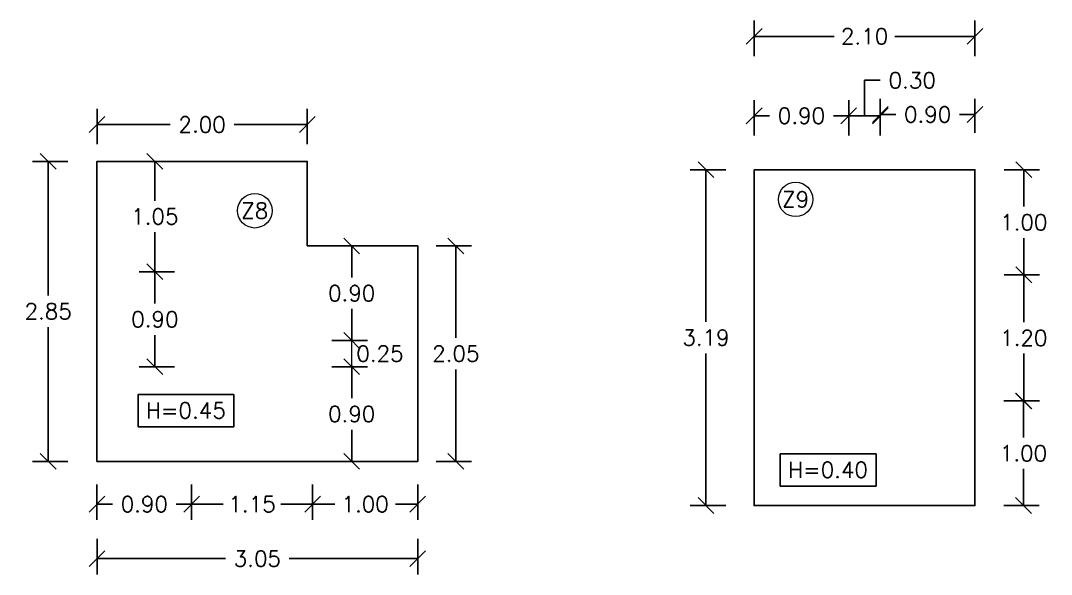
# Model space of a CAD drawing. Header units: metres. Extents: x -25 to 234, y -27 to 52.
# Drawn here: x 113.82 to 123.63, y -18.22 to -12.95 of the extents above; entities that cross this region are included whole.
import ezdxf

# ---------------------------------------------------------------- set-up
doc = ezdxf.new("R2010")
doc.units = ezdxf.units.M
doc.header["$LTSCALE"] = 0.1
doc.header["$MEASUREMENT"] = 0
doc.header["$PDMODE"] = 66
doc.linetypes.add('CONTINUA', pattern=[0])
doc.layers.add('0-S-GRID-IDEN', color=1, linetype='Continuous', lineweight=9)
for name, color, linetype in [('DIMENSIONES', 7, 'Continuous'), ('DIMTEXTO', 4, 'Continuous'), ('ZAPATAS', 6, 'Continuous')]:
    doc.layers.add(name, color=color, linetype=linetype)
doc.styles.add('SMPLEX', font='simplex.shx')
doc.dimstyles.new('DIM-75', dxfattribs={"dimscale": 0.75, "dimtxt": 0.2, "dimasz": 0.2, "dimexe": 0.2, "dimexo": 0.2, "dimgap": 0.1, "dimtad": 0, "dimtih": 1, "dimtoh": 1, "dimzin": 0, "dimdsep": 46, "dimtxsty": 'SMPLEX', "dimblk1": 'OBLIQUE', "dimblk2": 'OBLIQUE', "dimsah": 1, "dimcen": 0.2, "dimclrd": 4, "dimclre": 4, "dimclrt": 4, "dimadec": 0, "dimazin": 0, "dimtfac": 1, "dimtmove": 1, "dimatfit": 3, "dimldrblk": 'OPEN30', "dimfxl": 0.25, "dimfxlon": 1, "dimtfill": 1, "dimtolj": 1, "dimtzin": 0, "dimarcsym": 0})

# ---------------------------------------------------------------- blocks, each defined once
blk = doc.blocks.new('_Oblique')
at = {"color": 0, "linetype": 'ByBlock', "lineweight": -2}
blk.add_line((-0.5, -0.5), (0.5, 0.5), dxfattribs=at)
blk = doc.blocks.new('*D393')
at = {"layer": 'Defpoints', "color": 0, "linetype": 'CONTINUA', "transparency": 16777216}
for p in [(114.5491, -17.145), (117.5991, -17.145), (117.5991, -18.0704)]:
    blk.add_point(p, dxfattribs=at)
at = {"layer": 'DIMENSIONES', "color": 4, "linetype": 'CONTINUA', "lineweight": -2, "transparency": 16777216}
for p, q in [((114.5491, -17.8829), (114.5491, -18.2204)), ((117.5991, -17.8829), (117.5991, -18.2204)), ((114.5491, -18.0704), (115.7705, -18.0704)), ((117.5991, -18.0704), (116.3777, -18.0704))]:
    blk.add_line(p, q, dxfattribs=at)
at = {"layer": 'DIMENSIONES', "color": 4, "linetype": 'CONTINUA', "lineweight": -2, "transparency": 16777216, "xscale": 0.15, "yscale": 0.15, "zscale": 0.15, "rotation": 180}
blk.add_blockref('_Oblique', (114.5491, -18.0704), dxfattribs=at)
at = {"layer": 'DIMENSIONES', "color": 4, "linetype": 'CONTINUA', "lineweight": -2, "transparency": 16777216, "xscale": 0.15, "yscale": 0.15, "zscale": 0.15}
blk.add_blockref('_Oblique', (117.5991, -18.0704), dxfattribs=at)
at = {"layer": 'DIMENSIONES', "color": 4, "linetype": 'CONTINUA', "transparency": 16777216, "insert": (116.0741, -18.0704), "char_height": 0.15, "attachment_point": 5, "style": 'SMPLEX', "bg_fill": 3, "box_fill_scale": 1.25, "bg_fill_color": 256, "bg_fill_true_color": 13158600, "bg_fill_transparency": 0}
blk.add_mtext('\\A1;3.05', dxfattribs=at)
blk = doc.blocks.new('_Open30')
at = {"layer": 'DIMTEXTO', "color": 0, "lineweight": -2}
for p, q in [((-1, 0.268), (0, 0)), ((0, 0), (-1, -0.268)), ((0, 0), (-1, 0))]:
    blk.add_line(p, q, dxfattribs=at)
blk = doc.blocks.new('*D394')
at = {"layer": 'Defpoints', "color": 0, "linetype": 'CONTINUA', "transparency": 16777216}
for p in [(117.5991, -15.095), (117.962, -15.095), (117.5991, -17.145)]:
    blk.add_point(p, dxfattribs=at)
at = {"layer": 'DIMENSIONES', "color": 4, "linetype": 'CONTINUA', "lineweight": -2, "transparency": 16777216}
for p, q in [((117.7745, -15.095), (118.112, -15.095)), ((117.962, -15.095), (117.962, -15.97)), ((117.962, -17.145), (117.962, -16.27)), ((117.7745, -17.145), (118.112, -17.145))]:
    blk.add_line(p, q, dxfattribs=at)
at = {"layer": 'DIMENSIONES', "color": 4, "linetype": 'CONTINUA', "lineweight": -2, "transparency": 16777216, "xscale": 0.15, "yscale": 0.15, "zscale": 0.15}
for p, rotation in [((117.962, -15.095), 90), ((117.962, -17.145), 270)]:
    blk.add_blockref('_Oblique', p, dxfattribs=dict(at, rotation=rotation))
at = {"layer": 'DIMENSIONES', "color": 4, "linetype": 'CONTINUA', "transparency": 16777216, "insert": (117.962, -16.12), "char_height": 0.15, "attachment_point": 5, "style": 'SMPLEX', "bg_fill": 3, "box_fill_scale": 1.25, "bg_fill_color": 256, "bg_fill_true_color": 13158600, "bg_fill_transparency": 0}
blk.add_mtext('\\A1;2.05', dxfattribs=at)
blk = doc.blocks.new('*D395')
at = {"layer": 'Defpoints', "color": 0, "linetype": 'CONTINUA', "transparency": 16777216}
for p in [(120.3409, -14.3704), (120.7991, -14.3704), (120.7991, -17.565)]:
    blk.add_point(p, dxfattribs=at)
at = {"layer": 'DIMENSIONES', "color": 4, "linetype": 'CONTINUA', "lineweight": -2, "transparency": 16777216}
for p, q in [((120.5284, -14.3704), (120.1909, -14.3704)), ((120.3409, -14.3704), (120.3409, -15.8177)), ((120.3409, -17.565), (120.3409, -16.1177)), ((120.5284, -17.565), (120.1909, -17.565))]:
    blk.add_line(p, q, dxfattribs=at)
at = {"layer": 'DIMENSIONES', "color": 4, "linetype": 'CONTINUA', "lineweight": -2, "transparency": 16777216, "xscale": 0.15, "yscale": 0.15, "zscale": 0.15}
for p, rotation in [((120.3409, -14.3704), 90), ((120.3409, -17.565), 270)]:
    blk.add_blockref('_Oblique', p, dxfattribs=dict(at, rotation=rotation))
at = {"layer": 'DIMENSIONES', "color": 4, "linetype": 'CONTINUA', "transparency": 16777216, "insert": (120.3409, -15.9677), "char_height": 0.15, "attachment_point": 5, "style": 'SMPLEX', "bg_fill": 3, "box_fill_scale": 1.25, "bg_fill_color": 256, "bg_fill_true_color": 13158600, "bg_fill_transparency": 0}
blk.add_mtext('\\A1;3.19', dxfattribs=at)
blk = doc.blocks.new('*D396')
at = {"layer": 'Defpoints', "color": 0, "linetype": 'CONTINUA', "transparency": 16777216}
for p in [(122.8991, -13.1014), (120.7991, -13.8644), (122.8991, -13.8644)]:
    blk.add_point(p, dxfattribs=at)
at = {"layer": 'DIMENSIONES', "color": 4, "linetype": 'CONTINUA', "lineweight": -2, "transparency": 16777216}
for p, q in [((120.7991, -13.2889), (120.7991, -12.9514)), ((122.8991, -13.2889), (122.8991, -12.9514)), ((120.7991, -13.1014), (121.5598, -13.1014)), ((122.8991, -13.1014), (122.1384, -13.1014))]:
    blk.add_line(p, q, dxfattribs=at)
at = {"layer": 'DIMENSIONES', "color": 4, "linetype": 'CONTINUA', "lineweight": -2, "transparency": 16777216, "xscale": 0.15, "yscale": 0.15, "zscale": 0.15, "rotation": 180}
blk.add_blockref('_Oblique', (120.7991, -13.1014), dxfattribs=at)
at = {"layer": 'DIMENSIONES', "color": 4, "linetype": 'CONTINUA', "lineweight": -2, "transparency": 16777216, "xscale": 0.15, "yscale": 0.15, "zscale": 0.15}
blk.add_blockref('_Oblique', (122.8991, -13.1014), dxfattribs=at)
at = {"layer": 'DIMENSIONES', "color": 4, "linetype": 'CONTINUA', "transparency": 16777216, "insert": (121.8491, -13.1014), "char_height": 0.15, "attachment_point": 5, "style": 'SMPLEX', "bg_fill": 3, "box_fill_scale": 1.25, "bg_fill_color": 256, "bg_fill_true_color": 13158600, "bg_fill_transparency": 0}
blk.add_mtext('\\A1;2.10', dxfattribs=at)
blk = doc.blocks.new('*D397')
at = {"layer": 'Defpoints', "color": 0, "linetype": 'CONTINUA', "transparency": 16777216}
for p in [(114.0849, -14.2904), (114.5491, -14.2904), (114.5491, -17.145)]:
    blk.add_point(p, dxfattribs=at)
at = {"layer": 'DIMENSIONES', "color": 4, "linetype": 'CONTINUA', "lineweight": -2, "transparency": 16777216}
for p, q in [((114.2724, -14.2904), (113.9349, -14.2904)), ((114.0849, -14.2904), (114.0849, -15.5677)), ((114.0849, -17.145), (114.0849, -15.8677)), ((114.2724, -17.145), (113.9349, -17.145))]:
    blk.add_line(p, q, dxfattribs=at)
at = {"layer": 'DIMENSIONES', "color": 4, "linetype": 'CONTINUA', "lineweight": -2, "transparency": 16777216, "xscale": 0.15, "yscale": 0.15, "zscale": 0.15}
for p, rotation in [((114.0849, -14.2904), 90), ((114.0849, -17.145), 270)]:
    blk.add_blockref('_Oblique', p, dxfattribs=dict(at, rotation=rotation))
at = {"layer": 'DIMENSIONES', "color": 4, "linetype": 'CONTINUA', "transparency": 16777216, "insert": (114.0849, -15.7177), "char_height": 0.15, "attachment_point": 5, "style": 'SMPLEX', "bg_fill": 3, "box_fill_scale": 1.25, "bg_fill_color": 256, "bg_fill_true_color": 13158600, "bg_fill_transparency": 0}
blk.add_mtext('\\A1;2.85', dxfattribs=at)
blk = doc.blocks.new('*D398')
at = {"layer": 'Defpoints', "color": 0, "linetype": 'CONTINUA', "transparency": 16777216}
for p in [(116.5491, -13.9403), (114.5491, -14.2904), (116.5491, -14.2904)]:
    blk.add_point(p, dxfattribs=at)
at = {"layer": 'DIMENSIONES', "color": 4, "linetype": 'CONTINUA', "lineweight": -2, "transparency": 16777216}
for p, q in [((114.5491, -14.1278), (114.5491, -13.7903)), ((116.5491, -14.1278), (116.5491, -13.7903)), ((114.5491, -13.9403), (115.2455, -13.9403)), ((116.5491, -13.9403), (115.8527, -13.9403))]:
    blk.add_line(p, q, dxfattribs=at)
at = {"layer": 'DIMENSIONES', "color": 4, "linetype": 'CONTINUA', "lineweight": -2, "transparency": 16777216, "xscale": 0.15, "yscale": 0.15, "zscale": 0.15, "rotation": 180}
blk.add_blockref('_Oblique', (114.5491, -13.9403), dxfattribs=at)
at = {"layer": 'DIMENSIONES', "color": 4, "linetype": 'CONTINUA', "lineweight": -2, "transparency": 16777216, "xscale": 0.15, "yscale": 0.15, "zscale": 0.15}
blk.add_blockref('_Oblique', (116.5491, -13.9403), dxfattribs=at)
at = {"layer": 'DIMENSIONES', "color": 4, "linetype": 'CONTINUA', "transparency": 16777216, "insert": (115.5491, -13.9403), "char_height": 0.15, "attachment_point": 5, "style": 'SMPLEX', "bg_fill": 3, "box_fill_scale": 1.25, "bg_fill_color": 256, "bg_fill_true_color": 13158600, "bg_fill_transparency": 0}
blk.add_mtext('\\A1;2.00', dxfattribs=at)
blk = doc.blocks.new('*D401')
at = {"layer": 'Defpoints', "color": 0, "linetype": 'CONTINUA', "transparency": 16777216}
for p in [(115.0991, -15.3404), (115.449, -15.3404), (115.449, -16.245)]:
    blk.add_point(p, dxfattribs=at)
at = {"layer": 'DIMENSIONES', "color": 4, "linetype": 'CONTINUA', "lineweight": -2, "transparency": 16777216}
for p, q in [((115.2866, -15.3404), (114.9491, -15.3404)), ((115.0991, -15.3404), (115.0991, -15.6427)), ((115.0991, -16.245), (115.0991, -15.9427)), ((115.2866, -16.245), (114.9491, -16.245))]:
    blk.add_line(p, q, dxfattribs=at)
at = {"layer": 'DIMENSIONES', "color": 4, "linetype": 'CONTINUA', "lineweight": -2, "transparency": 16777216, "xscale": 0.15, "yscale": 0.15, "zscale": 0.15}
for p, rotation in [((115.0991, -15.3404), 90), ((115.0991, -16.245), 270)]:
    blk.add_blockref('_Oblique', p, dxfattribs=dict(at, rotation=rotation))
at = {"layer": 'DIMENSIONES', "color": 4, "linetype": 'CONTINUA', "transparency": 16777216, "insert": (115.0991, -15.7927), "char_height": 0.15, "attachment_point": 5, "style": 'SMPLEX', "bg_fill": 3, "box_fill_scale": 1.25, "bg_fill_color": 256, "bg_fill_true_color": 13158600, "bg_fill_transparency": 0}
blk.add_mtext('\\A1;0.90', dxfattribs=at)
blk = doc.blocks.new('*D402')
at = {"layer": 'Defpoints', "color": 0, "linetype": 'CONTINUA', "transparency": 16777216}
for p in [(115.4488, -16.245), (116.5991, -16.245), (116.5991, -17.5524)]:
    blk.add_point(p, dxfattribs=at)
at = {"layer": 'DIMENSIONES', "color": 4, "linetype": 'CONTINUA', "lineweight": -2, "transparency": 16777216}
for p, q in [((115.4488, -17.3649), (115.4488, -17.7024)), ((116.5991, -17.3649), (116.5991, -17.7024)), ((115.4488, -17.5524), (115.7489, -17.5524)), ((116.5991, -17.5524), (116.2989, -17.5524))]:
    blk.add_line(p, q, dxfattribs=at)
at = {"layer": 'DIMENSIONES', "color": 4, "linetype": 'CONTINUA', "lineweight": -2, "transparency": 16777216, "xscale": 0.15, "yscale": 0.15, "zscale": 0.15, "rotation": 180}
blk.add_blockref('_Oblique', (115.4488, -17.5524), dxfattribs=at)
at = {"layer": 'DIMENSIONES', "color": 4, "linetype": 'CONTINUA', "lineweight": -2, "transparency": 16777216, "xscale": 0.15, "yscale": 0.15, "zscale": 0.15}
blk.add_blockref('_Oblique', (116.5991, -17.5524), dxfattribs=at)
at = {"layer": 'DIMENSIONES', "color": 4, "linetype": 'CONTINUA', "transparency": 16777216, "insert": (116.0239, -17.5524), "char_height": 0.15, "attachment_point": 5, "style": 'SMPLEX', "bg_fill": 3, "box_fill_scale": 1.25, "bg_fill_color": 256, "bg_fill_true_color": 13158600, "bg_fill_transparency": 0}
blk.add_mtext('\\A1;1.15', dxfattribs=at)
blk = doc.blocks.new('*D415')
at = {"layer": 'Defpoints', "color": 0, "linetype": 'CONTINUA', "transparency": 16777216}
for p in [(121.9991, -15.3704), (123.3637, -15.3704), (121.9991, -16.57)]:
    blk.add_point(p, dxfattribs=at)
at = {"layer": 'DIMENSIONES', "color": 4, "linetype": 'CONTINUA', "lineweight": -2, "transparency": 16777216}
for p, q in [((123.1762, -15.3704), (123.5137, -15.3704)), ((123.3637, -15.3704), (123.3637, -15.8202)), ((123.3637, -16.57), (123.3637, -16.1202)), ((123.1762, -16.57), (123.5137, -16.57))]:
    blk.add_line(p, q, dxfattribs=at)
at = {"layer": 'DIMENSIONES', "color": 4, "linetype": 'CONTINUA', "lineweight": -2, "transparency": 16777216, "xscale": 0.15, "yscale": 0.15, "zscale": 0.15}
for p, rotation in [((123.3637, -15.3704), 90), ((123.3637, -16.57), 270)]:
    blk.add_blockref('_Oblique', p, dxfattribs=dict(at, rotation=rotation))
at = {"layer": 'DIMENSIONES', "color": 4, "linetype": 'CONTINUA', "transparency": 16777216, "insert": (123.3637, -15.9702), "char_height": 0.15, "attachment_point": 5, "style": 'SMPLEX', "bg_fill": 3, "box_fill_scale": 1.25, "bg_fill_color": 256, "bg_fill_true_color": 13158600, "bg_fill_transparency": 0}
blk.add_mtext('\\A1;1.20', dxfattribs=at)
blk = doc.blocks.new('*D418')
at = {"layer": 'Defpoints', "color": 0, "linetype": 'CONTINUA', "transparency": 16777216}
for p in [(122.0241, -14.3704), (123.3637, -14.3704), (121.9991, -15.3704)]:
    blk.add_point(p, dxfattribs=at)
at = {"layer": 'DIMENSIONES', "color": 4, "linetype": 'CONTINUA', "lineweight": -2, "transparency": 16777216}
for p, q in [((123.1762, -14.3704), (123.5137, -14.3704)), ((123.3637, -14.3704), (123.3637, -14.7204)), ((123.3637, -15.3704), (123.3637, -15.0204)), ((123.1762, -15.3704), (123.5137, -15.3704))]:
    blk.add_line(p, q, dxfattribs=at)
at = {"layer": 'DIMENSIONES', "color": 4, "linetype": 'CONTINUA', "lineweight": -2, "transparency": 16777216, "xscale": 0.15, "yscale": 0.15, "zscale": 0.15}
for p, rotation in [((123.3637, -14.3704), 90), ((123.3637, -15.3704), 270)]:
    blk.add_blockref('_Oblique', p, dxfattribs=dict(at, rotation=rotation))
at = {"layer": 'DIMENSIONES', "color": 4, "linetype": 'CONTINUA', "transparency": 16777216, "insert": (123.3637, -14.8704), "char_height": 0.15, "attachment_point": 5, "style": 'SMPLEX', "bg_fill": 3, "box_fill_scale": 1.25, "bg_fill_color": 256, "bg_fill_true_color": 13158600, "bg_fill_transparency": 0}
blk.add_mtext('\\A1;1.00', dxfattribs=at)
blk = doc.blocks.new('*D419')
at = {"layer": 'Defpoints', "color": 0, "linetype": 'CONTINUA', "transparency": 16777216}
for p in [(121.9991, -16.57), (121.9771, -17.565), (123.3606, -17.565)]:
    blk.add_point(p, dxfattribs=at)
at = {"layer": 'DIMENSIONES', "color": 4, "linetype": 'CONTINUA', "lineweight": -2, "transparency": 16777216}
for p, q in [((123.1731, -16.57), (123.5106, -16.57)), ((123.3606, -16.57), (123.3606, -16.9175)), ((123.3606, -17.565), (123.3606, -17.2175)), ((123.1731, -17.565), (123.5106, -17.565))]:
    blk.add_line(p, q, dxfattribs=at)
at = {"layer": 'DIMENSIONES', "color": 4, "linetype": 'CONTINUA', "lineweight": -2, "transparency": 16777216, "xscale": 0.15, "yscale": 0.15, "zscale": 0.15}
for p, rotation in [((123.3606, -16.57), 90), ((123.3606, -17.565), 270)]:
    blk.add_blockref('_Oblique', p, dxfattribs=dict(at, rotation=rotation))
at = {"layer": 'DIMENSIONES', "color": 4, "linetype": 'CONTINUA', "transparency": 16777216, "insert": (123.3606, -17.0675), "char_height": 0.15, "attachment_point": 5, "style": 'SMPLEX', "bg_fill": 3, "box_fill_scale": 1.25, "bg_fill_color": 256, "bg_fill_true_color": 13158600, "bg_fill_transparency": 0}
blk.add_mtext('\\A1;1.00', dxfattribs=at)
blk = doc.blocks.new('*D420')
at = {"layer": 'Defpoints', "color": 0, "linetype": 'CONTINUA', "transparency": 16777216}
for p in [(122.8991, -13.8445), (122.8991, -14.168), (121.9991, -14.3704)]:
    blk.add_point(p, dxfattribs=at)
at = {"layer": 'DIMENSIONES', "color": 4, "linetype": 'CONTINUA', "lineweight": -2, "transparency": 16777216}
for p, q in [((121.9991, -14.032), (121.9991, -13.6945)), ((122.8991, -14.018), (122.8991, -13.6945)), ((121.9991, -13.8445), (122.1455, -13.8445)), ((122.8991, -13.8445), (122.7527, -13.8445))]:
    blk.add_line(p, q, dxfattribs=at)
at = {"layer": 'DIMENSIONES', "color": 4, "linetype": 'CONTINUA', "lineweight": -2, "transparency": 16777216, "xscale": 0.15, "yscale": 0.15, "zscale": 0.15, "rotation": 180}
blk.add_blockref('_Oblique', (121.9991, -13.8445), dxfattribs=at)
at = {"layer": 'DIMENSIONES', "color": 4, "linetype": 'CONTINUA', "lineweight": -2, "transparency": 16777216, "xscale": 0.15, "yscale": 0.15, "zscale": 0.15}
blk.add_blockref('_Oblique', (122.8991, -13.8445), dxfattribs=at)
at = {"layer": 'DIMENSIONES', "color": 4, "linetype": 'CONTINUA', "transparency": 16777216, "insert": (122.4491, -13.8445), "char_height": 0.15, "attachment_point": 5, "style": 'SMPLEX', "bg_fill": 3, "box_fill_scale": 1.25, "bg_fill_color": 256, "bg_fill_true_color": 13158600, "bg_fill_transparency": 0}
blk.add_mtext('\\A1;0.90', dxfattribs=at)
blk = doc.blocks.new('*D421')
at = {"layer": 'Defpoints', "color": 0, "linetype": 'CONTINUA', "transparency": 16777216}
for p in [(121.6991, -13.857), (121.6991, -14.3704), (121.9991, -14.3704)]:
    blk.add_point(p, dxfattribs=at)
at = {"layer": 'DIMENSIONES', "color": 4, "linetype": 'CONTINUA', "lineweight": -2, "transparency": 16777216}
for p, q in [((121.8491, -13.857), (121.8491, -13.5195)), ((121.8491, -13.5195), (121.9991, -13.5195)), ((121.6991, -14.0445), (121.6991, -13.707)), ((121.9991, -14.0445), (121.9991, -13.707)), ((121.9991, -13.857), (121.6991, -13.857))]:
    blk.add_line(p, q, dxfattribs=at)
at = {"layer": 'DIMENSIONES', "color": 4, "linetype": 'CONTINUA', "lineweight": -2, "transparency": 16777216, "xscale": 0.15, "yscale": 0.15, "zscale": 0.15, "rotation": 180}
blk.add_blockref('_Oblique', (121.6991, -13.857), dxfattribs=at)
at = {"layer": 'DIMENSIONES', "color": 4, "linetype": 'CONTINUA', "lineweight": -2, "transparency": 16777216, "xscale": 0.15, "yscale": 0.15, "zscale": 0.15}
blk.add_blockref('_Oblique', (121.9991, -13.857), dxfattribs=at)
at = {"layer": 'DIMENSIONES', "color": 4, "linetype": 'CONTINUA', "transparency": 16777216, "insert": (122.3027, -13.5195), "char_height": 0.15, "attachment_point": 5, "style": 'SMPLEX', "bg_fill": 3, "box_fill_scale": 1.25, "bg_fill_color": 256, "bg_fill_true_color": 13158600, "bg_fill_transparency": 0}
blk.add_mtext('\\A1;0.30', dxfattribs=at)
blk = doc.blocks.new('*D971')
at = {"layer": 'Defpoints', "color": 0, "linetype": 'CONTINUA', "transparency": 16777216}
for p in [(116.5991, -16.245), (117.5991, -17.145), (117.5991, -17.5524)]:
    blk.add_point(p, dxfattribs=at)
at = {"layer": 'DIMENSIONES', "color": 4, "linetype": 'CONTINUA', "lineweight": -2, "transparency": 16777216}
for p, q in [((116.5991, -17.3649), (116.5991, -17.7024)), ((117.5991, -17.3649), (117.5991, -17.7024)), ((116.5991, -17.5524), (116.8098, -17.5524)), ((117.5991, -17.5524), (117.3884, -17.5524))]:
    blk.add_line(p, q, dxfattribs=at)
at = {"layer": 'DIMENSIONES', "color": 4, "linetype": 'CONTINUA', "lineweight": -2, "transparency": 16777216, "xscale": 0.15, "yscale": 0.15, "zscale": 0.15, "rotation": 180}
blk.add_blockref('_Oblique', (116.5991, -17.5524), dxfattribs=at)
at = {"layer": 'DIMENSIONES', "color": 4, "linetype": 'CONTINUA', "lineweight": -2, "transparency": 16777216, "xscale": 0.15, "yscale": 0.15, "zscale": 0.15}
blk.add_blockref('_Oblique', (117.5991, -17.5524), dxfattribs=at)
at = {"layer": 'DIMENSIONES', "color": 4, "linetype": 'CONTINUA', "transparency": 16777216, "insert": (117.0991, -17.5524), "char_height": 0.15, "attachment_point": 5, "style": 'SMPLEX', "bg_fill": 3, "box_fill_scale": 1.25, "bg_fill_color": 256, "bg_fill_true_color": 13158600, "bg_fill_transparency": 0}
blk.add_mtext('\\A1;1.00', dxfattribs=at)
blk = doc.blocks.new('*D972')
at = {"layer": 'Defpoints', "color": 0, "linetype": 'CONTINUA', "transparency": 16777216}
for p in [(115.4488, -16.245), (114.5489, -17.145), (114.5489, -17.5524)]:
    blk.add_point(p, dxfattribs=at)
at = {"layer": 'DIMENSIONES', "color": 4, "linetype": 'CONTINUA', "lineweight": -2, "transparency": 16777216}
for p, q in [((114.5489, -17.3649), (114.5489, -17.7024)), ((115.4488, -17.3649), (115.4488, -17.7024)), ((114.5489, -17.5524), (114.6953, -17.5524)), ((115.4488, -17.5524), (115.3024, -17.5524))]:
    blk.add_line(p, q, dxfattribs=at)
at = {"layer": 'DIMENSIONES', "color": 4, "linetype": 'CONTINUA', "lineweight": -2, "transparency": 16777216, "xscale": 0.15, "yscale": 0.15, "zscale": 0.15, "rotation": 180}
blk.add_blockref('_Oblique', (114.5489, -17.5524), dxfattribs=at)
at = {"layer": 'DIMENSIONES', "color": 4, "linetype": 'CONTINUA', "lineweight": -2, "transparency": 16777216, "xscale": 0.15, "yscale": 0.15, "zscale": 0.15}
blk.add_blockref('_Oblique', (115.4488, -17.5524), dxfattribs=at)
at = {"layer": 'DIMENSIONES', "color": 4, "linetype": 'CONTINUA', "transparency": 16777216, "insert": (114.9989, -17.5524), "char_height": 0.15, "attachment_point": 5, "style": 'SMPLEX', "bg_fill": 3, "box_fill_scale": 1.25, "bg_fill_color": 256, "bg_fill_true_color": 13158600, "bg_fill_transparency": 0}
blk.add_mtext('\\A1;0.90', dxfattribs=at)
blk = doc.blocks.new('*D974')
at = {"layer": 'Defpoints', "color": 0, "linetype": 'CONTINUA', "transparency": 16777216}
for p in [(116.7781, -15.995), (116.7781, -16.245)]:
    blk.add_point(p, dxfattribs=at)
at = {"layer": 'DIMTEXTO', "color": 4, "linetype": 'CONTINUA', "lineweight": -2, "transparency": 16777216}
for p, q in [((116.9281, -15.995), (117.1214, -15.995)), ((116.9714, -16.245), (116.9714, -15.995)), ((116.9281, -16.245), (117.1214, -16.245))]:
    blk.add_line(p, q, dxfattribs=at)
at = {"layer": 'DIMTEXTO', "color": 4, "linetype": 'CONTINUA', "transparency": 16777216, "insert": (117.2402, -16.12), "char_height": 0.15, "attachment_point": 5, "style": 'SMPLEX', "bg_fill": 3, "box_fill_scale": 1.25, "bg_fill_color": 256, "bg_fill_true_color": 13158600, "bg_fill_transparency": 0}
blk.add_mtext('\\A1;0.25', dxfattribs=at)
at = {"layer": 'Defpoints', "color": 0, "linetype": 'CONTINUA', "transparency": 16777216}
blk.add_point((116.9714, -15.995), dxfattribs=at)
at = {"layer": 'DIMTEXTO', "color": 4, "linetype": 'CONTINUA', "lineweight": -2, "transparency": 16777216, "xscale": 0.15, "yscale": 0.15, "zscale": 0.15}
for p, rotation in [((116.9714, -15.995), 90), ((116.9714, -16.245), 270)]:
    blk.add_blockref('_Oblique', p, dxfattribs=dict(at, rotation=rotation))
blk = doc.blocks.new('*D975')
at = {"layer": 'Defpoints', "color": 0, "linetype": 'CONTINUA', "transparency": 16777216}
for p in [(115.0991, -14.2904), (115.3598, -14.2904), (115.449, -15.3404)]:
    blk.add_point(p, dxfattribs=at)
at = {"layer": 'DIMTEXTO', "color": 4, "linetype": 'CONTINUA', "lineweight": -2, "transparency": 16777216}
for p, q in [((115.2098, -14.2904), (114.9491, -14.2904)), ((115.0991, -14.2904), (115.0991, -14.6654)), ((115.0991, -15.3404), (115.0991, -14.9654)), ((115.2866, -15.3404), (114.9491, -15.3404))]:
    blk.add_line(p, q, dxfattribs=at)
at = {"layer": 'DIMTEXTO', "color": 4, "linetype": 'CONTINUA', "lineweight": -2, "transparency": 16777216, "xscale": 0.15, "yscale": 0.15, "zscale": 0.15}
for p, rotation in [((115.0991, -14.2904), 90), ((115.0991, -15.3404), 270)]:
    blk.add_blockref('_Oblique', p, dxfattribs=dict(at, rotation=rotation))
at = {"layer": 'DIMTEXTO', "color": 4, "linetype": 'CONTINUA', "transparency": 16777216, "insert": (115.0991, -14.8154), "char_height": 0.15, "attachment_point": 5, "style": 'SMPLEX', "bg_fill": 3, "box_fill_scale": 1.25, "bg_fill_color": 256, "bg_fill_true_color": 13158600, "bg_fill_transparency": 0}
blk.add_mtext('\\A1;1.05', dxfattribs=at)
blk = doc.blocks.new('*D978')
at = {"layer": 'Defpoints', "color": 0, "linetype": 'CONTINUA', "transparency": 16777216}
for p in [(116.5991, -16.245), (116.6578, -17.145), (116.9714, -17.145)]:
    blk.add_point(p, dxfattribs=at)
at = {"layer": 'DIMTEXTO', "color": 4, "linetype": 'CONTINUA', "lineweight": -2, "transparency": 16777216}
for p, q in [((116.7839, -16.245), (117.1214, -16.245)), ((116.9714, -16.245), (116.9714, -16.545)), ((116.9714, -17.145), (116.9714, -16.845)), ((116.8078, -17.145), (117.1214, -17.145))]:
    blk.add_line(p, q, dxfattribs=at)
at = {"layer": 'DIMTEXTO', "color": 4, "linetype": 'CONTINUA', "lineweight": -2, "transparency": 16777216, "xscale": 0.15, "yscale": 0.15, "zscale": 0.15}
for p, rotation in [((116.9714, -16.245), 90), ((116.9714, -17.145), 270)]:
    blk.add_blockref('_Oblique', p, dxfattribs=dict(at, rotation=rotation))
at = {"layer": 'DIMTEXTO', "color": 4, "linetype": 'CONTINUA', "transparency": 16777216, "insert": (116.9714, -16.695), "char_height": 0.15, "attachment_point": 5, "style": 'SMPLEX', "bg_fill": 3, "box_fill_scale": 1.25, "bg_fill_color": 256, "bg_fill_true_color": 13158600, "bg_fill_transparency": 0}
blk.add_mtext('\\A1;0.90', dxfattribs=at)
blk = doc.blocks.new('*D980')
at = {"layer": 'Defpoints', "color": 0, "linetype": 'CONTINUA', "transparency": 16777216}
for p in [(116.7779, -15.095), (116.9714, -15.095), (116.5991, -15.995)]:
    blk.add_point(p, dxfattribs=at)
at = {"layer": 'DIMTEXTO', "color": 4, "linetype": 'CONTINUA', "lineweight": -2, "transparency": 16777216}
for p, q in [((116.9279, -15.095), (117.1214, -15.095)), ((116.9714, -15.095), (116.9714, -15.395)), ((116.9714, -15.995), (116.9714, -15.695)), ((116.7839, -15.995), (117.1214, -15.995))]:
    blk.add_line(p, q, dxfattribs=at)
at = {"layer": 'DIMTEXTO', "color": 4, "linetype": 'CONTINUA', "lineweight": -2, "transparency": 16777216, "xscale": 0.15, "yscale": 0.15, "zscale": 0.15}
for p, rotation in [((116.9714, -15.095), 90), ((116.9714, -15.995), 270)]:
    blk.add_blockref('_Oblique', p, dxfattribs=dict(at, rotation=rotation))
at = {"layer": 'DIMTEXTO', "color": 4, "linetype": 'CONTINUA', "transparency": 16777216, "insert": (116.9714, -15.545), "char_height": 0.15, "attachment_point": 5, "style": 'SMPLEX', "bg_fill": 3, "box_fill_scale": 1.25, "bg_fill_color": 256, "bg_fill_true_color": 13158600, "bg_fill_transparency": 0}
blk.add_mtext('\\A1;0.90', dxfattribs=at)
blk = doc.blocks.new('*D982')
at = {"layer": 'Defpoints', "color": 0, "linetype": 'CONTINUA', "transparency": 16777216}
for p in [(120.7991, -13.857), (120.7991, -14.3704), (121.6991, -14.3704)]:
    blk.add_point(p, dxfattribs=at)
at = {"layer": 'DIMTEXTO', "color": 4, "linetype": 'CONTINUA', "lineweight": -2, "transparency": 16777216}
for p, q in [((120.7991, -14.0445), (120.7991, -13.707)), ((121.6991, -14.0445), (121.6991, -13.707)), ((120.7991, -13.857), (120.9455, -13.857)), ((121.6991, -13.857), (121.5527, -13.857))]:
    blk.add_line(p, q, dxfattribs=at)
at = {"layer": 'DIMTEXTO', "color": 4, "linetype": 'CONTINUA', "lineweight": -2, "transparency": 16777216, "xscale": 0.15, "yscale": 0.15, "zscale": 0.15, "rotation": 180}
blk.add_blockref('_Oblique', (120.7991, -13.857), dxfattribs=at)
at = {"layer": 'DIMTEXTO', "color": 4, "linetype": 'CONTINUA', "lineweight": -2, "transparency": 16777216, "xscale": 0.15, "yscale": 0.15, "zscale": 0.15}
blk.add_blockref('_Oblique', (121.6991, -13.857), dxfattribs=at)
at = {"layer": 'DIMTEXTO', "color": 4, "linetype": 'CONTINUA', "transparency": 16777216, "insert": (121.2491, -13.857), "char_height": 0.15, "attachment_point": 5, "style": 'SMPLEX', "bg_fill": 3, "box_fill_scale": 1.25, "bg_fill_color": 256, "bg_fill_true_color": 13158600, "bg_fill_transparency": 0}
blk.add_mtext('\\A1;0.90', dxfattribs=at)

msp = doc.modelspace()

# ---------------------------------------------------------------- linework, layer by layer
at = {"layer": 'ZAPATAS', "lineweight": 25}
msp.add_lwpolyline([(116.5491, -15.095), (117.5991, -15.095), (117.5991, -17.145), (114.5489, -17.145), (114.5489, -14.2904), (116.5491, -14.2904), (116.5491, -15.095)], dxfattribs=at)
msp.add_lwpolyline([(120.7991, -14.3704), (122.8991, -14.3704), (122.8991, -17.565), (120.7991, -17.565)], close=True, dxfattribs=at)

# ---------------------------------------------------------------- dimensions: what is measured, and where the dimension line sits
at = {"layer": 'DIMENSIONES', "linetype": 'CONTINUA'}
dim = msp.add_linear_dim(base=(122.8991, -13.1014), p1=(120.7991, -13.8644), p2=(122.8991, -13.8644), dimstyle='DIM-75', dxfattribs=at)
dim.commit()
dim.dimension.update_dxf_attribs({"geometry": '*D396', "text_midpoint": (121.8491, -13.1014)})

# ---------------------------------------------------------------- next in the draw order: texts
at = {"layer": 'DIMTEXTO', "color": 4, "char_height": 0.15, "attachment_point": 5, "rotation": 0, "style": 'SMPLEX', "bg_fill": 3, "box_fill_scale": 1.1, "bg_fill_color": 256, "bg_fill_true_color": 13158600, "bg_fill_transparency": 0}
for s, insert in [('\\A1;Z9', (121.1937, -14.6526)), ('\\A1;Z8', (116.0499, -14.7608))]:
    msp.add_mtext(s, dxfattribs=dict(at, insert=insert))

# ---------------------------------------------------------------- next in the draw order: dimensions: what is measured, and where the dimension line sits
at = {"layer": 'DIMENSIONES', "linetype": 'CONTINUA'}
for base, p1, p2, picture, middle in [((120.3409, -14.3704), (120.7991, -17.565), (120.7991, -14.3704), '*D395', (120.3409, -15.9677)), ((115.0991, -15.3404), (115.449, -16.245), (115.449, -15.3404), '*D401', (115.0991, -15.7927)), ((123.3637, -15.3704), (121.9991, -16.57), (121.9991, -15.3704), '*D415', (123.3637, -15.9702))]:
    dim = msp.add_linear_dim(base=base, p1=p1, p2=p2, angle=90, dimstyle='DIM-75', dxfattribs=at)
    dim.commit()
    dim.dimension.update_dxf_attribs({"geometry": picture, "text_midpoint": middle})
dim = msp.add_linear_dim(base=(117.5991, -18.0704), p1=(114.5491, -17.145), p2=(117.5991, -17.145), dimstyle='DIM-75', dxfattribs=at)
dim.commit()
dim.dimension.update_dxf_attribs({"geometry": '*D393', "text_midpoint": (116.0741, -18.0704)})

# ---------------------------------------------------------------- next in the draw order: linework, layer by layer
at = {"layer": '0-S-GRID-IDEN'}
for centre in [(121.1937, -14.6526), (116.0499, -14.7608)]:
    msp.add_circle(centre, 0.164, dxfattribs=at)

# ---------------------------------------------------------------- next in the draw order: dimensions: what is measured, and where the dimension line sits
at = {"layer": 'DIMENSIONES', "linetype": 'CONTINUA'}
for base, p1, p2, picture, middle in [((114.0849, -14.2904), (114.5491, -17.145), (114.5491, -14.2904), '*D397', (114.0849, -15.7177)), ((123.3637, -14.3704), (121.9991, -15.3704), (122.0241, -14.3704), '*D418', (123.3637, -14.8704)), ((117.962, -15.095), (117.5991, -17.145), (117.5991, -15.095), '*D394', (117.962, -16.12)), ((123.3606480376, -17.5649516536), (121.9990815484, -16.5699516536), (121.9771303289, -17.5649516536), '*D419', (123.3606480376, -17.0674516536))]:
    dim = msp.add_linear_dim(base=base, p1=p1, p2=p2, angle=90, dimstyle='DIM-75', dxfattribs=at)
    dim.commit()
    dim.dimension.update_dxf_attribs({"geometry": picture, "text_midpoint": middle})
dim = msp.add_linear_dim(base=(116.5991, -17.5524), p1=(115.4488, -16.245), p2=(116.5991, -16.245), dimstyle='DIM-75', dxfattribs=at)
dim.commit()
dim.dimension.update_dxf_attribs({"geometry": '*D402', "text_midpoint": (116.0239, -17.5524)})

# ---------------------------------------------------------------- next in the draw order: linework, layer by layer
at = {"layer": 'DIMTEXTO', "color": 4}
for points in [[(115.8517, -16.5097), (114.9393, -16.5097), (114.9393, -16.8153), (115.8517, -16.8153)], [(121.9596, -17.0748), (121.0472, -17.0748), (121.0472, -17.3803), (121.9596, -17.3803)]]:
    msp.add_lwpolyline(points, close=True, dxfattribs=at)

# ---------------------------------------------------------------- next in the draw order: dimensions: what is measured, and where the dimension line sits
at = {"layer": 'DIMENSIONES', "linetype": 'CONTINUA'}
for base, p1, p2, picture, middle in [((122.8991, -13.8445), (121.9991, -14.3704), (122.8991, -14.168), '*D420', (122.4491, -13.8445)), ((116.5491, -13.9403), (114.5491, -14.2904), (116.5491, -14.2904), '*D398', (115.5491, -13.9403)), ((117.5991, -17.5524), (116.5991, -16.245), (117.5991, -17.145), '*D971', (117.0991, -17.5524))]:
    dim = msp.add_linear_dim(base=base, p1=p1, p2=p2, dimstyle='DIM-75', dxfattribs=at)
    dim.commit()
    dim.dimension.update_dxf_attribs({"geometry": picture, "text_midpoint": middle})

# ---------------------------------------------------------------- next in the draw order: texts
at = {"layer": 'DIMTEXTO', "color": 4, "char_height": 0.15, "attachment_point": 5, "rotation": 0, "style": 'SMPLEX', "bg_fill": 3, "box_fill_scale": 1.1, "bg_fill_color": 256, "bg_fill_true_color": 13158600, "bg_fill_transparency": 0}
for s, insert in [('\\A1;H=0.45', (115.3949, -16.6607)), ('\\A1;H=0.40', (121.5028, -17.2258))]:
    msp.add_mtext(s, dxfattribs=dict(at, insert=insert))

# ---------------------------------------------------------------- next in the draw order: dimensions: what is measured, and where the dimension line sits
at = {"layer": 'DIMENSIONES', "linetype": 'CONTINUA'}
dim = msp.add_linear_dim(base=(121.6991, -13.857), p1=(121.9991, -14.3704), p2=(121.6991, -14.3704), dimstyle='DIM-75', dxfattribs=at)
dim.commit()
dim.dimension.update_dxf_attribs({"geometry": '*D421', "text_midpoint": (122.0741, -13.5195)})
at = {"layer": 'DIMTEXTO', "linetype": 'CONTINUA'}
dim = msp.add_linear_dim(base=(115.0991, -14.2904), p1=(115.449, -15.3404), p2=(115.3598, -14.2904), angle=90, dimstyle='DIM-75', dxfattribs=at)
dim.commit()
dim.dimension.update_dxf_attribs({"geometry": '*D975', "text_midpoint": (115.0991, -14.8154)})
dim = msp.add_linear_dim(base=(116.9714, -15.995), p1=(116.7781, -16.245), p2=(116.7781, -15.995), angle=90, dimstyle='DIM-75', dxfattribs=at)
dim.commit()
dim.dimension.update_dxf_attribs({"geometry": '*D974', "text_midpoint": (117.2402, -16.12), "dimtype": 160})

# ---------------------------------------------------------------- next in the draw order: dimensions: what is measured, and where the dimension line sits
at = {"layer": 'DIMENSIONES', "linetype": 'CONTINUA'}
dim = msp.add_linear_dim(base=(114.5489, -17.5524), p1=(115.4488, -16.245), p2=(114.5489, -17.145), dimstyle='DIM-75', dxfattribs=at)
dim.commit()
dim.dimension.update_dxf_attribs({"geometry": '*D972', "text_midpoint": (114.9989, -17.5524)})
at = {"layer": 'DIMTEXTO', "linetype": 'CONTINUA'}
dim = msp.add_linear_dim(base=(120.7991, -13.857), p1=(121.6991, -14.3704), p2=(120.7991, -14.3704), dimstyle='DIM-75', dxfattribs=at)
dim.commit()
dim.dimension.update_dxf_attribs({"geometry": '*D982', "text_midpoint": (121.2491, -13.857)})
for base, p1, p2, picture, middle in [((116.9714, -15.095), (116.5991, -15.995), (116.7779, -15.095), '*D980', (116.9714, -15.545)), ((116.9714, -17.145), (116.5991, -16.245), (116.6578, -17.145), '*D978', (116.9714, -16.695))]:
    dim = msp.add_linear_dim(base=base, p1=p1, p2=p2, angle=90, dimstyle='DIM-75', dxfattribs=at)
    dim.commit()
    dim.dimension.update_dxf_attribs({"geometry": picture, "text_midpoint": middle})

doc.saveas('drawing.dxf')
